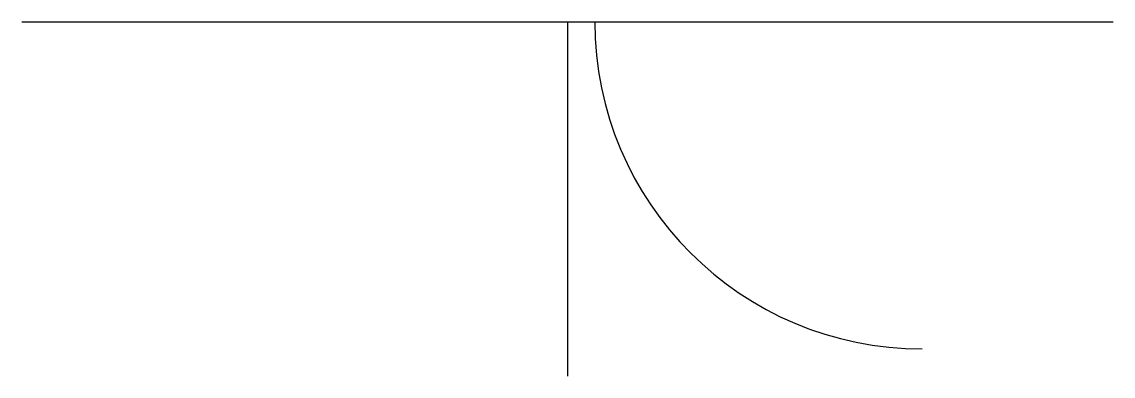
# Model space of a CAD drawing. Extents: x -10 to 0, y -3.2 to 0.
import ezdxf

# ---------------------------------------------------------------- set-up
doc = ezdxf.new("R2010")
doc.units = 0
doc.header["$LTSCALE"] = 7
doc.header["$MEASUREMENT"] = 0
doc.layers.get('0').update_dxf_attribs({"linetype": 'CONTINUOUS'})

msp = doc.modelspace()

# ---------------------------------------------------------------- linework, layer by layer
at = {"color": 1}
for p, q in [((-10, 0), (0, 0)), ((-5, 0), (-5, -3.25))]:
    msp.add_line(p, q, dxfattribs=at)
msp.add_arc((-1.75, 0), 3, 180, 270, dxfattribs=at)

doc.saveas('drawing.dxf')
